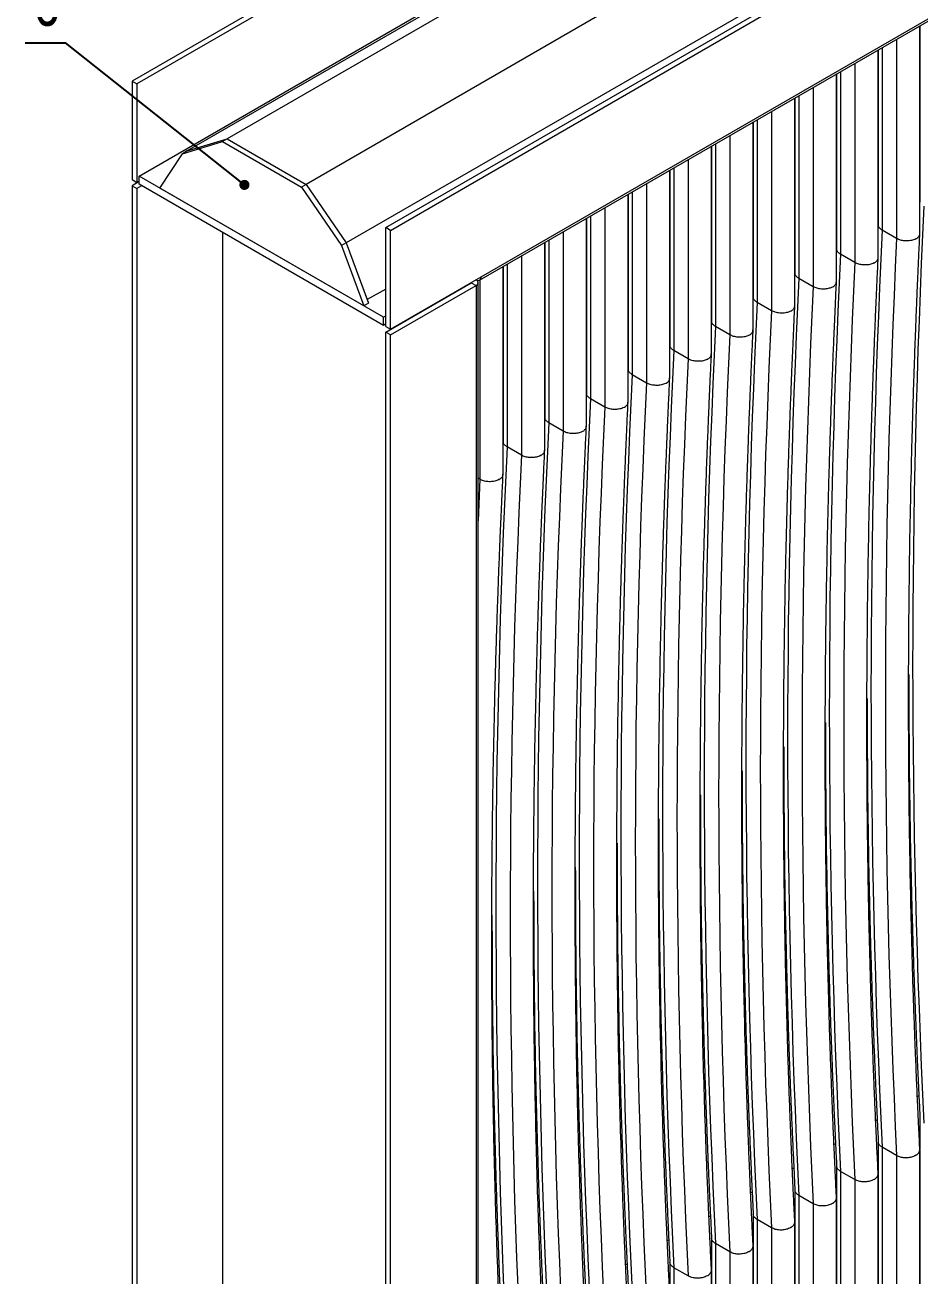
# Model space of a CAD drawing. Header units: millimetres. Extents: x 1601 to 1945, y 1403 to 1645.
# Drawn here: x 1804.7 to 1848.9, y 1533.2 to 1595.1 of the extents above; entities that cross this region are included whole.
import ezdxf

# ---------------------------------------------------------------- set-up
doc = ezdxf.new("R2010")
doc.units = ezdxf.units.MM
doc.styles.add('SLDTEXTSTYLE0', font='TXT', dxfattribs={"width": 0.75})
doc.styles.get("Standard").update_dxf_attribs({"font": 'arial.ttf'})
doc.dimstyles.new('SLDDIMSTYLE1', dxfattribs={"dimtxt": 0.18, "dimasz": 0.5, "dimexe": 0, "dimexo": 0.0625, "dimgap": 0, "dimtad": 0, "dimtih": 1, "dimtoh": 1, "dimdec": 0, "dimrnd": 1e-09, "dimzin": 0, "dimdsep": 46, "dimtxsty": 'Standard', "dimblk1": 'DOT', "dimblk2": 'DOT', "dimsah": 1, "dimcen": 0.09, "dimadec": 0, "dimazin": 0, "dimtfac": 0.5, "dimtdec": 0, "dimtofl": 0, "dimtmove": 0, "dimatfit": 3, "dimldrblk": 'DOT', "dimfxl": 1, "dimfrac": 2, "dimtolj": 1, "dimtzin": 0, "dimarcsym": 0})

# ---------------------------------------------------------------- blocks, each defined once
blk = doc.blocks.new('_DOT')
at = {"color": 0, "linetype": 'ByBlock', "lineweight": -2}
blk.add_line((-0.5, 0), (-1, 0), dxfattribs=at)
at = {"color": 0, "linetype": 'ByBlock', "const_width": 0.5}
blk.add_lwpolyline([(-0.25, 0, 1), (0.25, 0, 1)], format="xyb", close=True, dxfattribs=at)

msp = doc.modelspace()

# ---------------------------------------------------------------- linework, layer by layer
at = {"lineweight": 20}
for p, q in [((1881.609, 1633.648), (1809.955, 1592.283)), ((1881.845, 1633.512), (1810.191, 1592.147)), ((1885.842, 1630.524), (1814.66, 1589.431)), ((1883.862, 1629.925), (1812.68, 1588.832)), ((1810.309, 1587.588), (1881.963, 1628.953)), ((1889.749, 1628.269), (1818.567, 1587.176)), ((1822.507, 1585.038), (1894.16, 1626.403)), ((1822.742, 1584.902), (1894.396, 1626.266)), ((1891.729, 1625.384), (1820.547, 1584.291)), ((1827.148, 1582.441), (1889.845, 1618.635)), ((1827.221, 1582.601), (1889.917, 1618.796)), ((1848.935, 1584.748), (1848.935, 1595.019)), ((1848.939, 1595.021), (1848.939, 1586.372)), ((1847.786, 1594.355), (1847.786, 1584.5)), ((1846.873, 1583.558), (1846.873, 1593.828)), ((1846.877, 1593.83), (1846.877, 1585.181)), ((1847.074, 1593.944), (1847.074, 1584.911)), ((1845.723, 1593.164), (1845.723, 1583.309)), ((1809.955, 1592.283), (1810.191, 1592.147)), ((1809.955, 1592.283), (1809.955, 1587.398)), ((1844.81, 1582.367), (1844.81, 1592.637)), ((1844.814, 1592.64), (1844.814, 1583.991)), ((1845.011, 1592.753), (1845.011, 1583.72)), ((1810.191, 1592.147), (1810.191, 1587.262)), ((1843.661, 1591.974), (1843.661, 1582.119)), ((1842.748, 1581.177), (1842.748, 1591.447)), ((1842.752, 1591.449), (1842.752, 1582.8)), ((1842.949, 1591.563), (1842.949, 1582.53)), ((1841.599, 1590.783), (1841.599, 1580.928)), ((1840.686, 1579.986), (1840.686, 1590.256)), ((1840.689, 1590.258), (1840.689, 1581.609)), ((1840.887, 1590.372), (1840.887, 1581.339)), ((1812.444, 1588.696), (1814.424, 1589.295)), ((1812.68, 1588.832), (1814.66, 1589.431)), ((1814.66, 1589.431), (1814.424, 1589.295)), ((1814.424, 1589.295), (1818.331, 1587.04)), ((1814.66, 1589.431), (1818.567, 1587.176)), ((1838.824, 1589.182), (1838.824, 1580.149)), ((1839.536, 1589.593), (1839.536, 1579.738)), ((1811.336, 1586.995), (1812.444, 1588.696)), ((1812.68, 1588.832), (1812.444, 1588.696)), ((1838.623, 1578.795), (1838.623, 1589.066)), ((1838.627, 1589.068), (1838.627, 1580.419)), ((1836.762, 1587.991), (1836.762, 1578.958)), ((1837.474, 1588.402), (1837.474, 1578.547)), ((1810.191, 1587.262), (1809.955, 1587.398)), ((1810.309, 1587.316), (1809.955, 1587.112)), ((1810.309, 1587.33), (1810.191, 1587.262)), ((1822.389, 1580.615), (1810.309, 1587.588)), ((1810.309, 1587.18), (1810.309, 1587.588)), ((1836.561, 1577.605), (1836.561, 1587.875)), ((1836.565, 1587.877), (1836.565, 1579.228)), ((1809.955, 1587.112), (1810.191, 1586.976)), ((1809.955, 1587.112), (1809.955, 1514.712)), ((1810.427, 1587.112), (1810.191, 1586.976)), ((1810.191, 1586.976), (1810.191, 1514.576)), ((1822.389, 1580.207), (1810.309, 1587.18)), ((1821.419, 1581.175), (1811.336, 1586.995)), ((1818.567, 1587.176), (1818.331, 1587.04)), ((1818.331, 1587.04), (1820.311, 1584.155)), ((1818.567, 1587.176), (1820.547, 1584.291)), ((1834.498, 1576.414), (1834.498, 1586.684)), ((1834.502, 1586.687), (1834.502, 1578.038)), ((1834.7, 1586.801), (1834.7, 1577.767)), ((1835.411, 1587.211), (1835.411, 1577.356)), ((1848.939, 1586.38), (1848.935, 1586.293)), ((1832.436, 1575.224), (1832.436, 1585.494)), ((1832.44, 1585.496), (1832.44, 1576.847)), ((1832.637, 1585.61), (1832.637, 1576.577)), ((1833.349, 1586.021), (1833.349, 1576.166)), ((1822.742, 1584.902), (1822.507, 1585.038)), ((1822.507, 1580.152), (1822.507, 1585.038)), ((1822.742, 1580.016), (1822.742, 1584.902)), ((1831.287, 1584.83), (1831.287, 1574.975)), ((1846.877, 1585.19), (1846.873, 1585.102)), ((1847.786, 1584.5), (1847.074, 1584.911)), ((1814.422, 1584.806), (1814.422, 1517.018)), ((1814.446, 1517.018), (1814.446, 1584.792)), ((1820.547, 1584.291), (1820.311, 1584.155)), ((1820.547, 1584.291), (1821.655, 1581.311)), ((1820.547, 1584.291), (1821.593, 1581.477)), ((1830.374, 1574.033), (1830.374, 1584.303)), ((1830.377, 1584.305), (1830.377, 1575.656)), ((1830.575, 1584.419), (1830.575, 1575.386)), ((1820.311, 1584.155), (1821.419, 1581.175)), ((1829.224, 1583.64), (1829.224, 1573.785)), ((1844.814, 1583.999), (1844.81, 1583.912)), ((1845.723, 1583.309), (1845.011, 1583.72)), ((1828.311, 1572.842), (1828.311, 1583.113)), ((1828.315, 1583.115), (1828.315, 1574.466)), ((1828.512, 1583.229), (1828.512, 1574.196)), ((1822.742, 1580.016), (1827.221, 1582.601)), ((1826.737, 1582.322), (1826.973, 1582.459)), ((1826.973, 1582.459), (1826.973, 1582.459)), ((1826.973, 1582.459), (1826.973, 1582.459)), ((1827.162, 1582.449), (1827.162, 1572.594)), ((1842.752, 1582.808), (1842.748, 1582.721)), ((1843.661, 1582.119), (1842.949, 1582.53)), ((1822.507, 1582.004), (1821.593, 1581.477)), ((1822.507, 1579.866), (1826.737, 1582.309)), ((1822.742, 1579.73), (1826.973, 1582.173)), ((1826.737, 1582.323), (1826.737, 1582.322)), ((1826.737, 1582.322), (1826.737, 1582.309)), ((1826.737, 1582.309), (1826.973, 1582.173)), ((1826.973, 1582.173), (1826.973, 1509.773)), ((1827.076, 1509.916), (1827.076, 1582.316)), ((1821.655, 1581.311), (1821.419, 1581.175)), ((1840.69, 1581.618), (1840.686, 1581.531)), ((1841.599, 1580.928), (1840.887, 1581.339)), ((1822.507, 1580.683), (1822.389, 1580.615)), ((1822.389, 1580.207), (1822.389, 1580.615)), ((1822.507, 1580.275), (1822.389, 1580.207)), ((1822.507, 1580.152), (1822.742, 1580.016)), ((1838.627, 1580.427), (1838.623, 1580.34)), ((1839.536, 1579.738), (1838.824, 1580.149)), ((1822.742, 1579.73), (1822.507, 1579.866)), ((1822.507, 1507.466), (1822.507, 1579.866)), ((1822.742, 1507.33), (1822.742, 1579.73)), ((1836.565, 1579.237), (1836.561, 1579.149)), ((1837.474, 1578.547), (1836.762, 1578.958)), ((1834.502, 1578.046), (1834.498, 1577.959)), ((1835.411, 1577.356), (1834.7, 1577.767)), ((1832.44, 1576.855), (1832.436, 1576.768)), ((1833.349, 1576.166), (1832.637, 1576.577)), ((1830.378, 1575.665), (1830.374, 1575.578)), ((1831.287, 1574.975), (1830.575, 1575.386)), ((1828.315, 1574.474), (1828.311, 1574.387)), ((1829.224, 1573.785), (1828.512, 1574.196)), ((1827.162, 1572.594), (1827.076, 1572.644)), ((1827.162, 1572.594), (1827.076, 1570.547)), ((1848.939, 1541.033), (1848.939, 1539.482)), ((1846.877, 1539.843), (1846.877, 1538.291)), ((1847.786, 1539.152), (1847.074, 1539.563)), ((1847.074, 1539.563), (1847.074, 1525.493)), ((1847.786, 1539.152), (1847.786, 1525.082)), ((1848.935, 1525.357), (1848.935, 1539.454)), ((1848.939, 1539.46), (1848.939, 1526.915)), ((1844.814, 1538.652), (1844.814, 1537.101)), ((1845.723, 1537.962), (1845.011, 1538.373)), ((1845.011, 1538.373), (1845.011, 1524.302)), ((1845.723, 1537.962), (1845.723, 1523.891)), ((1846.873, 1524.166), (1846.873, 1538.263)), ((1846.877, 1538.269), (1846.877, 1525.724)), ((1842.752, 1537.462), (1842.752, 1535.91)), ((1843.661, 1536.771), (1842.949, 1537.182)), ((1842.949, 1537.182), (1842.949, 1523.112)), ((1843.661, 1536.771), (1843.661, 1522.701)), ((1844.81, 1522.975), (1844.81, 1537.072)), ((1844.814, 1537.079), (1844.814, 1524.534)), ((1840.689, 1536.271), (1840.689, 1534.719)), ((1841.599, 1535.58), (1840.887, 1535.991)), ((1840.887, 1535.991), (1840.887, 1521.921)), ((1841.599, 1535.58), (1841.599, 1521.51)), ((1842.748, 1521.785), (1842.748, 1535.882)), ((1842.752, 1535.888), (1842.752, 1523.343)), ((1838.627, 1535.08), (1838.627, 1533.529)), ((1839.536, 1534.39), (1838.824, 1534.801)), ((1838.824, 1534.801), (1838.824, 1520.73)), ((1839.536, 1534.39), (1839.536, 1520.319)), ((1840.686, 1520.594), (1840.686, 1534.691)), ((1840.689, 1534.697), (1840.689, 1522.153)), ((1836.565, 1533.89), (1836.565, 1519.771)), ((1837.474, 1533.199), (1836.762, 1533.61)), ((1836.762, 1533.61), (1836.762, 1519.54)), ((1838.623, 1519.404), (1838.623, 1533.501)), ((1838.627, 1533.507), (1838.627, 1520.962))]:
    msp.add_line(p, q, dxfattribs=at)
msp.add_line((1804.658, 1594.171), (1806.667, 1594.171))
for centre, radius, start, end in [((2309.59, 1563.428), 461.012, 177.18089, 182.81911), ((2307.528, 1562.237), 461.012, 177.18089, 182.81911), ((2308.24, 1561.826), 461.012, 177.18089, 182.81911), ((2305.465, 1561.046), 461.012, 177.18089, 182.81911), ((2306.177, 1560.636), 461.012, 177.18089, 182.81911), ((1827.07, 1582.577), 0.153, 230.79754, 9.21321), ((1826.919, 1582.316), 0.153, 290.78377, 69.21623), ((2303.403, 1559.856), 461.012, 177.18089, 182.81911), ((1826.735, 1582.316), 0.00727, 290.76199, 69.23801), ((2304.115, 1559.445), 461.012, 177.18089, 182.81911), ((2301.341, 1558.665), 461.012, 177.18089, 182.81911), ((2302.053, 1558.254), 461.012, 177.18089, 182.81911), ((2299.278, 1557.475), 461.012, 177.18089, 182.81911), ((2299.99, 1557.064), 461.012, 177.18089, 182.81911), ((2297.215, 1556.284), 461.011, 177.18089, 182.81911), ((2297.927, 1555.873), 461.011, 177.18089, 182.81911), ((2295.153, 1555.094), 461.011, 177.18089, 182.81911), ((2295.865, 1554.683), 461.011, 177.18089, 182.81911), ((2293.091, 1553.903), 461.011, 177.18089, 182.81911), ((2293.802, 1553.492), 461.011, 177.18089, 182.81911), ((2291.027, 1552.712), 461.01, 177.18088, 182.81912), ((2291.739, 1552.301), 461.01, 177.18088, 182.81912), ((2288.966, 1551.522), 461.011, 177.18089, 182.81911), ((2289.678, 1551.111), 461.011, 177.18089, 182.81911)]:
    msp.add_arc(centre, radius, start, end, dxfattribs=at)
for points, knots in [([(1847.074, 1584.911), (1847.027, 1584.945), (1846.932, 1585.012), (1846.873, 1585.114), (1846.883, 1585.172), (1846.886, 1585.189)], [0, 0, 0, 0, 0.417884, 0.83576, 1, 1, 1, 1]), ([(1848.738, 1584.484), (1848.736, 1584.484), (1848.701, 1584.465), (1848.602, 1584.422), (1848.416, 1584.382), (1848.187, 1584.378), (1847.962, 1584.416), (1847.844, 1584.472), (1847.786, 1584.5)], [0, 0, 0, 0, 0.005968, 0.141452, 0.356227, 0.570844, 0.78542, 1, 1, 1, 1]), ([(1848.935, 1539.454), (1848.921, 1539.734), (1848.894, 1540.272), (1848.857, 1541.049), (1848.824, 1541.763), (1848.795, 1542.413), (1848.77, 1542.997), (1848.749, 1543.516), (1848.73, 1543.969), (1848.714, 1544.373), (1848.687, 1545.071), (1848.649, 1546.098), (1848.563, 1548.658), (1848.469, 1552.263), (1848.396, 1556.919), (1848.368, 1561.831), (1848.397, 1567.188), (1848.474, 1571.487), (1848.544, 1574.287), (1848.58, 1575.551), (1848.617, 1576.766), (1848.646, 1577.667), (1848.668, 1578.291), (1848.682, 1578.689), (1848.698, 1579.148), (1848.718, 1579.669), (1848.74, 1580.251), (1848.767, 1580.94), (1848.8, 1581.743), (1848.84, 1582.669), (1848.885, 1583.682), (1848.918, 1584.387), (1848.936, 1584.754)], [0, 0, 0, 0, 0.019089, 0.036725, 0.052912, 0.067651, 0.080942, 0.092587, 0.102836, 0.111693, 0.119971, 0.150126, 0.181161, 0.292809, 0.392496, 0.492182, 0.619056, 0.745931, 0.773844, 0.801727, 0.828311, 0.852927, 0.860232, 0.868831, 0.878757, 0.890012, 0.902595, 0.916506, 0.934607, 0.954555, 0.976351, 1, 1, 1, 1]), ([(1848.738, 1584.484), (1848.739, 1584.485), (1848.748, 1584.49), (1848.808, 1584.525), (1848.874, 1584.584), (1848.928, 1584.67), (1848.927, 1584.72), (1848.927, 1584.749)], [0, 0, 0, 0, 0.01192, 0.07086, 0.499777, 0.711929, 1, 1, 1, 1]), ([(1845.011, 1583.72), (1844.964, 1583.754), (1844.869, 1583.822), (1844.81, 1583.923), (1844.821, 1583.982), (1844.824, 1583.998)], [0, 0, 0, 0, 0.417883, 0.83576, 1, 1, 1, 1]), ([(1846.676, 1583.294), (1846.674, 1583.293), (1846.639, 1583.274), (1846.54, 1583.232), (1846.353, 1583.191), (1846.124, 1583.188), (1845.9, 1583.225), (1845.782, 1583.281), (1845.723, 1583.309)], [0, 0, 0, 0, 0.005967, 0.141451, 0.356227, 0.570844, 0.78542, 1, 1, 1, 1]), ([(1846.873, 1538.264), (1846.859, 1538.544), (1846.832, 1539.082), (1846.795, 1539.859), (1846.762, 1540.572), (1846.733, 1541.223), (1846.708, 1541.807), (1846.686, 1542.325), (1846.668, 1542.779), (1846.652, 1543.183), (1846.625, 1543.881), (1846.587, 1544.908), (1846.501, 1547.467), (1846.406, 1551.072), (1846.333, 1555.728), (1846.305, 1560.641), (1846.335, 1565.998), (1846.411, 1570.296), (1846.482, 1573.096), (1846.517, 1574.36), (1846.554, 1575.576), (1846.584, 1576.476), (1846.605, 1577.1), (1846.619, 1577.498), (1846.636, 1577.957), (1846.655, 1578.478), (1846.678, 1579.061), (1846.705, 1579.75), (1846.738, 1580.553), (1846.777, 1581.479), (1846.823, 1582.491), (1846.856, 1583.196), (1846.873, 1583.563)], [0, 0, 0, 0, 0.019089, 0.036725, 0.052912, 0.067651, 0.080942, 0.092587, 0.102836, 0.111693, 0.119971, 0.150126, 0.181161, 0.292809, 0.392496, 0.492182, 0.619056, 0.745931, 0.773844, 0.801727, 0.828311, 0.852927, 0.860232, 0.868831, 0.878757, 0.890012, 0.902595, 0.916506, 0.934607, 0.954555, 0.976351, 1, 1, 1, 1]), ([(1846.676, 1583.294), (1846.677, 1583.295), (1846.686, 1583.299), (1846.746, 1583.334), (1846.811, 1583.393), (1846.865, 1583.48), (1846.865, 1583.529), (1846.864, 1583.558)], [0, 0, 0, 0, 0.011922, 0.07086, 0.499779, 0.71193, 1, 1, 1, 1]), ([(1842.949, 1582.53), (1842.902, 1582.563), (1842.807, 1582.631), (1842.748, 1582.733), (1842.758, 1582.791), (1842.761, 1582.808)], [0, 0, 0, 0, 0.417884, 0.83576, 1, 1, 1, 1]), ([(1844.811, 1537.073), (1844.797, 1537.353), (1844.77, 1537.891), (1844.732, 1538.668), (1844.7, 1539.382), (1844.671, 1540.032), (1844.646, 1540.616), (1844.624, 1541.135), (1844.605, 1541.588), (1844.589, 1541.992), (1844.562, 1542.69), (1844.525, 1543.717), (1844.439, 1546.276), (1844.344, 1549.882), (1844.271, 1554.538), (1844.243, 1559.45), (1844.272, 1564.807), (1844.349, 1569.106), (1844.419, 1571.905), (1844.455, 1573.17), (1844.492, 1574.385), (1844.522, 1575.286), (1844.543, 1575.91), (1844.557, 1576.308), (1844.574, 1576.767), (1844.593, 1577.288), (1844.615, 1577.87), (1844.642, 1578.559), (1844.675, 1579.362), (1844.715, 1580.288), (1844.76, 1581.301), (1844.793, 1582.006), (1844.811, 1582.372)], [0, 0, 0, 0, 0.019089, 0.036725, 0.052912, 0.067651, 0.080942, 0.092587, 0.102836, 0.111693, 0.119971, 0.150126, 0.181161, 0.292809, 0.392496, 0.492182, 0.619056, 0.745931, 0.773844, 0.801727, 0.828311, 0.852927, 0.860232, 0.868831, 0.878757, 0.890012, 0.902595, 0.916506, 0.934607, 0.954555, 0.976351, 1, 1, 1, 1]), ([(1844.613, 1582.103), (1844.615, 1582.104), (1844.623, 1582.109), (1844.683, 1582.144), (1844.749, 1582.203), (1844.803, 1582.289), (1844.802, 1582.339), (1844.802, 1582.367)], [0, 0, 0, 0, 0.011922, 0.070862, 0.499777, 0.711929, 1, 1, 1, 1]), ([(1844.613, 1582.103), (1844.612, 1582.102), (1844.576, 1582.083), (1844.478, 1582.041), (1844.291, 1582), (1844.062, 1581.997), (1843.837, 1582.035), (1843.72, 1582.091), (1843.661, 1582.119)], [0, 0, 0, 0, 0.005968, 0.141451, 0.356227, 0.570844, 0.78542, 1, 1, 1, 1]), ([(1840.887, 1581.339), (1840.839, 1581.373), (1840.745, 1581.44), (1840.686, 1581.542), (1840.696, 1581.601), (1840.699, 1581.617)], [0, 0, 0, 0, 0.417884, 0.83576, 1, 1, 1, 1]), ([(1842.748, 1535.883), (1842.734, 1536.162), (1842.707, 1536.701), (1842.67, 1537.477), (1842.637, 1538.191), (1842.608, 1538.841), (1842.583, 1539.426), (1842.561, 1539.944), (1842.543, 1540.397), (1842.527, 1540.801), (1842.5, 1541.5), (1842.462, 1542.526), (1842.376, 1545.086), (1842.281, 1548.691), (1842.209, 1553.347), (1842.181, 1558.26), (1842.21, 1563.616), (1842.286, 1567.915), (1842.357, 1570.715), (1842.392, 1571.979), (1842.429, 1573.195), (1842.459, 1574.095), (1842.481, 1574.719), (1842.495, 1575.117), (1842.511, 1575.576), (1842.531, 1576.097), (1842.553, 1576.68), (1842.58, 1577.368), (1842.613, 1578.172), (1842.653, 1579.097), (1842.698, 1580.11), (1842.731, 1580.815), (1842.748, 1581.182)], [0, 0, 0, 0, 0.019089, 0.036725, 0.052912, 0.067651, 0.080942, 0.092587, 0.102836, 0.111693, 0.119971, 0.150126, 0.181161, 0.292809, 0.392496, 0.492182, 0.619056, 0.745931, 0.773844, 0.801727, 0.828311, 0.852927, 0.860232, 0.868831, 0.878757, 0.890012, 0.902595, 0.916506, 0.934607, 0.954555, 0.976351, 1, 1, 1, 1]), ([(1842.551, 1580.913), (1842.552, 1580.913), (1842.561, 1580.918), (1842.621, 1580.953), (1842.687, 1581.012), (1842.741, 1581.098), (1842.74, 1581.148), (1842.74, 1581.177)], [0, 0, 0, 0, 0.011922, 0.070857, 0.499777, 0.711929, 1, 1, 1, 1]), ([(1842.551, 1580.913), (1842.549, 1580.912), (1842.514, 1580.893), (1842.415, 1580.851), (1842.228, 1580.81), (1841.999, 1580.807), (1841.775, 1580.844), (1841.657, 1580.9), (1841.599, 1580.928)], [0, 0, 0, 0, 0.005968, 0.141451, 0.356227, 0.570844, 0.78542, 1, 1, 1, 1]), ([(1838.824, 1580.149), (1838.777, 1580.182), (1838.682, 1580.25), (1838.623, 1580.352), (1838.633, 1580.41), (1838.636, 1580.427)], [0, 0, 0, 0, 0.417884, 0.83576, 1, 1, 1, 1]), ([(1840.686, 1534.692), (1840.672, 1534.972), (1840.645, 1535.51), (1840.608, 1536.287), (1840.575, 1537), (1840.546, 1537.651), (1840.521, 1538.235), (1840.499, 1538.753), (1840.481, 1539.207), (1840.465, 1539.611), (1840.438, 1540.309), (1840.4, 1541.336), (1840.314, 1543.895), (1840.219, 1547.5), (1840.146, 1552.156), (1840.118, 1557.069), (1840.147, 1562.426), (1840.224, 1566.725), (1840.295, 1569.524), (1840.33, 1570.788), (1840.367, 1572.004), (1840.397, 1572.904), (1840.418, 1573.528), (1840.432, 1573.927), (1840.449, 1574.386), (1840.468, 1574.906), (1840.49, 1575.489), (1840.518, 1576.178), (1840.551, 1576.981), (1840.59, 1577.907), (1840.635, 1578.92), (1840.669, 1579.624), (1840.686, 1579.991)], [0, 0, 0, 0, 0.019089, 0.036725, 0.052912, 0.067651, 0.080942, 0.092587, 0.102836, 0.111693, 0.119971, 0.150126, 0.181161, 0.292809, 0.392496, 0.492182, 0.619056, 0.745931, 0.773844, 0.801727, 0.828311, 0.852927, 0.860232, 0.868831, 0.878757, 0.890012, 0.902595, 0.916506, 0.934607, 0.954555, 0.976351, 1, 1, 1, 1]), ([(1840.488, 1579.722), (1840.49, 1579.723), (1840.499, 1579.728), (1840.559, 1579.763), (1840.624, 1579.821), (1840.678, 1579.908), (1840.678, 1579.958), (1840.677, 1579.986)], [0, 0, 0, 0, 0.011922, 0.070857, 0.499777, 0.711929, 1, 1, 1, 1]), ([(1840.488, 1579.722), (1840.487, 1579.721), (1840.452, 1579.702), (1840.353, 1579.66), (1840.166, 1579.619), (1839.937, 1579.616), (1839.712, 1579.654), (1839.595, 1579.71), (1839.536, 1579.738)], [0, 0, 0, 0, 0.005968, 0.141451, 0.356227, 0.570844, 0.78542, 1, 1, 1, 1]), ([(1836.762, 1578.958), (1836.715, 1578.992), (1836.62, 1579.059), (1836.561, 1579.161), (1836.571, 1579.22), (1836.574, 1579.236)], [0, 0, 0, 0, 0.417884, 0.83576, 1, 1, 1, 1]), ([(1838.623, 1533.501), (1838.609, 1533.781), (1838.582, 1534.319), (1838.545, 1535.096), (1838.512, 1535.81), (1838.483, 1536.46), (1838.458, 1537.044), (1838.437, 1537.563), (1838.418, 1538.016), (1838.402, 1538.42), (1838.375, 1539.118), (1838.337, 1540.145), (1838.251, 1542.705), (1838.157, 1546.31), (1838.084, 1550.966), (1838.056, 1555.878), (1838.085, 1561.235), (1838.162, 1565.534), (1838.232, 1568.334), (1838.268, 1569.598), (1838.305, 1570.813), (1838.334, 1571.714), (1838.356, 1572.338), (1838.37, 1572.736), (1838.386, 1573.195), (1838.406, 1573.716), (1838.428, 1574.298), (1838.455, 1574.987), (1838.488, 1575.79), (1838.528, 1576.716), (1838.573, 1577.729), (1838.606, 1578.434), (1838.624, 1578.801)], [0, 0, 0, 0, 0.019089, 0.036725, 0.052912, 0.067651, 0.080942, 0.092587, 0.102836, 0.111693, 0.119971, 0.150126, 0.181161, 0.292809, 0.392496, 0.492182, 0.619056, 0.745931, 0.773844, 0.801727, 0.828311, 0.852927, 0.860232, 0.868831, 0.878757, 0.890012, 0.902595, 0.916506, 0.934607, 0.954555, 0.976351, 1, 1, 1, 1]), ([(1838.426, 1578.531), (1838.427, 1578.532), (1838.436, 1578.537), (1838.496, 1578.572), (1838.562, 1578.631), (1838.616, 1578.717), (1838.615, 1578.767), (1838.615, 1578.796)], [0, 0, 0, 0, 0.011922, 0.070857, 0.499777, 0.711929, 1, 1, 1, 1]), ([(1834.7, 1577.767), (1834.652, 1577.801), (1834.557, 1577.869), (1834.498, 1577.97), (1834.509, 1578.029), (1834.512, 1578.045)], [0, 0, 0, 0, 0.417884, 0.83576, 1, 1, 1, 1]), ([(1838.426, 1578.531), (1838.424, 1578.531), (1838.389, 1578.512), (1838.29, 1578.469), (1838.104, 1578.429), (1837.875, 1578.425), (1837.65, 1578.463), (1837.533, 1578.519), (1837.474, 1578.547)], [0, 0, 0, 0, 0.005968, 0.141451, 0.356227, 0.570844, 0.78542, 1, 1, 1, 1]), ([(1836.561, 1532.311), (1836.547, 1532.591), (1836.52, 1533.129), (1836.483, 1533.906), (1836.45, 1534.619), (1836.421, 1535.27), (1836.396, 1535.854), (1836.374, 1536.372), (1836.356, 1536.826), (1836.34, 1537.23), (1836.313, 1537.928), (1836.275, 1538.955), (1836.189, 1541.514), (1836.094, 1545.119), (1836.021, 1549.775), (1835.993, 1554.688), (1836.023, 1560.045), (1836.099, 1564.343), (1836.17, 1567.143), (1836.205, 1568.407), (1836.242, 1569.623), (1836.272, 1570.523), (1836.293, 1571.147), (1836.307, 1571.545), (1836.324, 1572.004), (1836.343, 1572.525), (1836.366, 1573.108), (1836.393, 1573.797), (1836.426, 1574.6), (1836.465, 1575.526), (1836.511, 1576.538), (1836.544, 1577.243), (1836.561, 1577.61)], [0, 0, 0, 0, 0.019089, 0.036725, 0.052912, 0.067651, 0.080942, 0.092587, 0.102836, 0.111693, 0.119971, 0.150126, 0.181161, 0.292809, 0.392496, 0.492182, 0.619056, 0.745931, 0.773844, 0.801727, 0.828311, 0.852927, 0.860232, 0.868831, 0.878757, 0.890012, 0.902595, 0.916506, 0.934607, 0.954555, 0.976351, 1, 1, 1, 1]), ([(1836.364, 1577.341), (1836.365, 1577.342), (1836.374, 1577.346), (1836.434, 1577.381), (1836.5, 1577.44), (1836.553, 1577.527), (1836.553, 1577.576), (1836.552, 1577.605)], [0, 0, 0, 0, 0.0119176, 0.0708574, 0.4997774, 0.7119294, 1, 1, 1, 1]), ([(1832.637, 1576.577), (1832.59, 1576.611), (1832.495, 1576.678), (1832.436, 1576.78), (1832.446, 1576.838), (1832.449, 1576.855)], [0, 0, 0, 0, 0.417884, 0.83576, 1, 1, 1, 1]), ([(1836.364, 1577.341), (1836.362, 1577.34), (1836.327, 1577.321), (1836.228, 1577.279), (1836.041, 1577.238), (1835.812, 1577.235), (1835.588, 1577.272), (1835.47, 1577.328), (1835.411, 1577.356)], [0, 0, 0, 0, 0.005968, 0.141453, 0.356227, 0.570844, 0.78542, 1, 1, 1, 1]), ([(1834.301, 1576.15), (1834.3, 1576.149), (1834.264, 1576.13), (1834.166, 1576.088), (1833.979, 1576.047), (1833.75, 1576.044), (1833.525, 1576.082), (1833.408, 1576.138), (1833.349, 1576.166)], [0, 0, 0, 0, 0.0059654, 0.141451, 0.3562272, 0.5708436, 0.7854196, 1, 1, 1, 1]), ([(1834.499, 1531.12), (1834.485, 1531.4), (1834.458, 1531.938), (1834.421, 1532.715), (1834.388, 1533.429), (1834.359, 1534.079), (1834.334, 1534.663), (1834.312, 1535.182), (1834.293, 1535.635), (1834.277, 1536.039), (1834.25, 1536.737), (1834.213, 1537.764), (1834.127, 1540.323), (1834.032, 1543.929), (1833.959, 1548.585), (1833.931, 1553.497), (1833.96, 1558.854), (1834.037, 1563.153), (1834.107, 1565.952), (1834.143, 1567.217), (1834.18, 1568.432), (1834.21, 1569.333), (1834.231, 1569.957), (1834.245, 1570.355), (1834.262, 1570.814), (1834.281, 1571.335), (1834.303, 1571.917), (1834.33, 1572.606), (1834.363, 1573.409), (1834.403, 1574.335), (1834.448, 1575.348), (1834.482, 1576.053), (1834.499, 1576.419)], [0, 0, 0, 0, 0.019089, 0.036725, 0.052912, 0.067651, 0.080942, 0.092587, 0.102836, 0.111693, 0.119971, 0.150126, 0.181161, 0.292809, 0.392496, 0.492182, 0.619056, 0.745931, 0.773844, 0.801727, 0.828311, 0.852927, 0.860232, 0.868831, 0.878757, 0.890012, 0.902595, 0.916506, 0.934607, 0.954555, 0.976351, 1, 1, 1, 1]), ([(1834.301, 1576.15), (1834.303, 1576.151), (1834.311, 1576.156), (1834.371, 1576.191), (1834.437, 1576.25), (1834.491, 1576.336), (1834.49, 1576.386), (1834.49, 1576.414)], [0, 0, 0, 0, 0.011922, 0.070862, 0.49978, 0.711931, 1, 1, 1, 1]), ([(1830.575, 1575.386), (1830.527, 1575.42), (1830.433, 1575.487), (1830.374, 1575.589), (1830.384, 1575.648), (1830.387, 1575.664)], [0, 0, 0, 0, 0.417883, 0.83576, 1, 1, 1, 1]), ([(1832.239, 1574.96), (1832.237, 1574.959), (1832.202, 1574.94), (1832.103, 1574.898), (1831.917, 1574.857), (1831.687, 1574.854), (1831.463, 1574.891), (1831.345, 1574.947), (1831.287, 1574.975)], [0, 0, 0, 0, 0.005965, 0.141451, 0.356227, 0.570843, 0.78542, 1, 1, 1, 1]), ([(1832.436, 1529.93), (1832.422, 1530.209), (1832.395, 1530.748), (1832.358, 1531.524), (1832.325, 1532.238), (1832.296, 1532.888), (1832.271, 1533.473), (1832.249, 1533.991), (1832.231, 1534.444), (1832.215, 1534.849), (1832.188, 1535.547), (1832.15, 1536.573), (1832.064, 1539.133), (1831.969, 1542.738), (1831.897, 1547.394), (1831.869, 1552.307), (1831.898, 1557.663), (1831.974, 1561.962), (1832.045, 1564.762), (1832.08, 1566.026), (1832.117, 1567.242), (1832.147, 1568.142), (1832.169, 1568.766), (1832.183, 1569.164), (1832.199, 1569.623), (1832.219, 1570.144), (1832.241, 1570.727), (1832.268, 1571.415), (1832.301, 1572.219), (1832.341, 1573.144), (1832.386, 1574.157), (1832.419, 1574.862), (1832.436, 1575.229)], [0, 0, 0, 0, 0.019089, 0.036725, 0.052912, 0.067651, 0.080942, 0.092587, 0.102836, 0.111693, 0.119971, 0.150126, 0.181161, 0.292809, 0.392496, 0.492182, 0.619056, 0.745931, 0.773844, 0.801727, 0.828311, 0.852927, 0.860232, 0.868831, 0.878757, 0.890012, 0.902595, 0.916506, 0.934607, 0.954555, 0.976351, 1, 1, 1, 1]), ([(1832.239, 1574.96), (1832.24, 1574.96), (1832.249, 1574.965), (1832.309, 1575), (1832.375, 1575.059), (1832.429, 1575.145), (1832.428, 1575.195), (1832.428, 1575.224)], [0, 0, 0, 0, 0.011922, 0.070862, 0.49978, 0.711927, 1, 1, 1, 1]), ([(1828.512, 1574.196), (1828.465, 1574.229), (1828.37, 1574.297), (1828.311, 1574.399), (1828.321, 1574.457), (1828.324, 1574.474)], [0, 0, 0, 0, 0.417885, 0.835763, 1, 1, 1, 1]), ([(1830.176, 1573.769), (1830.175, 1573.768), (1830.14, 1573.749), (1830.041, 1573.707), (1829.854, 1573.666), (1829.625, 1573.663), (1829.4, 1573.701), (1829.283, 1573.757), (1829.224, 1573.785)], [0, 0, 0, 0, 0.005968, 0.141451, 0.356225, 0.570843, 0.78542, 1, 1, 1, 1]), ([(1830.374, 1528.739), (1830.36, 1529.019), (1830.333, 1529.557), (1830.296, 1530.334), (1830.263, 1531.047), (1830.234, 1531.698), (1830.209, 1532.282), (1830.187, 1532.8), (1830.169, 1533.254), (1830.153, 1533.658), (1830.126, 1534.356), (1830.088, 1535.383), (1830.002, 1537.942), (1829.907, 1541.547), (1829.834, 1546.203), (1829.806, 1551.116), (1829.835, 1556.473), (1829.912, 1560.772), (1829.983, 1563.571), (1830.018, 1564.836), (1830.055, 1566.051), (1830.085, 1566.951), (1830.106, 1567.576), (1830.12, 1567.974), (1830.137, 1568.433), (1830.156, 1568.953), (1830.178, 1569.536), (1830.206, 1570.225), (1830.239, 1571.028), (1830.278, 1571.954), (1830.323, 1572.967), (1830.357, 1573.671), (1830.374, 1574.038)], [0, 0, 0, 0, 0.0190887, 0.0367255, 0.0529123, 0.0676507, 0.0809416, 0.0925866, 0.1028362, 0.1116929, 0.119971, 0.1501265, 0.1811614, 0.2928095, 0.3924956, 0.4921822, 0.6190563, 0.7459313, 0.7738443, 0.8017271, 0.8283114, 0.8529273, 0.8602324, 0.8688306, 0.8787574, 0.8900124, 0.9025953, 0.9165064, 0.9346073, 0.954555, 0.9763515, 1, 1, 1, 1]), ([(1830.176, 1573.769), (1830.178, 1573.77), (1830.187, 1573.775), (1830.247, 1573.81), (1830.312, 1573.868), (1830.366, 1573.955), (1830.366, 1574.005), (1830.365, 1574.033)], [0, 0, 0, 0, 0.011922, 0.070857, 0.49978, 0.711927, 1, 1, 1, 1]), ([(1828.114, 1572.578), (1828.112, 1572.578), (1828.077, 1572.559), (1827.979, 1572.516), (1827.792, 1572.476), (1827.563, 1572.472), (1827.338, 1572.51), (1827.221, 1572.566), (1827.162, 1572.594)], [0, 0, 0, 0, 0.005968, 0.141455, 0.356229, 0.570846, 0.78542, 1, 1, 1, 1]), ([(1828.311, 1527.548), (1828.297, 1527.828), (1828.27, 1528.367), (1828.233, 1529.143), (1828.2, 1529.857), (1828.171, 1530.507), (1828.146, 1531.091), (1828.125, 1531.61), (1828.106, 1532.063), (1828.09, 1532.467), (1828.063, 1533.165), (1828.026, 1534.192), (1827.94, 1536.752), (1827.845, 1540.357), (1827.772, 1545.013), (1827.744, 1549.925), (1827.773, 1555.282), (1827.85, 1559.581), (1827.92, 1562.381), (1827.956, 1563.645), (1827.993, 1564.86), (1828.022, 1565.761), (1828.044, 1566.385), (1828.058, 1566.783), (1828.074, 1567.242), (1828.094, 1567.763), (1828.116, 1568.345), (1828.143, 1569.034), (1828.176, 1569.837), (1828.216, 1570.763), (1828.261, 1571.776), (1828.294, 1572.481), (1828.312, 1572.848)], [0, 0, 0, 0, 0.019089, 0.036725, 0.052912, 0.067651, 0.080942, 0.092587, 0.102836, 0.111693, 0.119971, 0.150126, 0.181161, 0.292809, 0.392496, 0.492182, 0.619056, 0.745931, 0.773844, 0.801727, 0.828311, 0.852927, 0.860232, 0.868831, 0.878757, 0.890012, 0.902595, 0.916506, 0.934607, 0.954555, 0.976351, 1, 1, 1, 1]), ([(1828.114, 1572.578), (1828.115, 1572.579), (1828.124, 1572.584), (1828.184, 1572.619), (1828.25, 1572.678), (1828.304, 1572.764), (1828.303, 1572.814), (1828.303, 1572.843)], [0, 0, 0, 0, 0.011913, 0.070858, 0.49978, 0.711928, 1, 1, 1, 1]), ([(1848.386, 1562.941), (1848.391, 1561.287), (1848.401, 1557.714), (1848.478, 1553.756), (1848.549, 1551.03), (1848.584, 1549.803), (1848.621, 1548.627), (1848.651, 1547.758), (1848.673, 1547.157), (1848.687, 1546.774), (1848.703, 1546.333), (1848.723, 1545.833), (1848.745, 1545.274), (1848.772, 1544.615), (1848.805, 1543.847), (1848.845, 1542.965), (1848.89, 1542.013), (1848.923, 1541.356), (1848.939, 1541.02)], [0, 0, 0, 0, 0.223404, 0.482582, 0.539602, 0.596561, 0.650866, 0.701151, 0.716073, 0.733637, 0.753916, 0.77691, 0.802621, 0.831047, 0.868035, 0.908791, 0.95331, 1, 1, 1, 1]), ([(1846.323, 1561.75), (1846.328, 1560.096), (1846.339, 1556.523), (1846.416, 1552.565), (1846.486, 1549.84), (1846.522, 1548.612), (1846.559, 1547.436), (1846.589, 1546.568), (1846.61, 1545.967), (1846.624, 1545.584), (1846.641, 1545.143), (1846.66, 1544.643), (1846.683, 1544.084), (1846.71, 1543.424), (1846.743, 1542.657), (1846.783, 1541.774), (1846.827, 1540.822), (1846.86, 1540.166), (1846.877, 1539.83)], [0, 0, 0, 0, 0.223404, 0.482582, 0.539602, 0.596561, 0.650866, 0.701151, 0.716073, 0.733637, 0.753916, 0.77691, 0.802621, 0.831047, 0.868035, 0.908791, 0.95331, 1, 1, 1, 1]), ([(1844.261, 1560.56), (1844.266, 1558.906), (1844.277, 1555.332), (1844.353, 1551.375), (1844.424, 1548.649), (1844.459, 1547.422), (1844.496, 1546.246), (1844.526, 1545.377), (1844.548, 1544.776), (1844.562, 1544.393), (1844.578, 1543.952), (1844.598, 1543.452), (1844.62, 1542.893), (1844.647, 1542.234), (1844.68, 1541.466), (1844.72, 1540.583), (1844.765, 1539.632), (1844.798, 1538.975), (1844.815, 1538.639)], [0, 0, 0, 0, 0.223404, 0.482582, 0.539602, 0.596561, 0.650866, 0.701151, 0.716073, 0.733637, 0.753916, 0.77691, 0.802621, 0.831047, 0.868035, 0.908791, 0.95331, 1, 1, 1, 1]), ([(1842.199, 1559.369), (1842.204, 1557.715), (1842.214, 1554.142), (1842.291, 1550.184), (1842.361, 1547.458), (1842.397, 1546.231), (1842.434, 1545.055), (1842.464, 1544.187), (1842.485, 1543.586), (1842.499, 1543.203), (1842.516, 1542.761), (1842.535, 1542.261), (1842.558, 1541.703), (1842.585, 1541.043), (1842.618, 1540.276), (1842.658, 1539.393), (1842.703, 1538.441), (1842.735, 1537.785), (1842.752, 1537.449)], [0, 0, 0, 0, 0.2234035, 0.4825825, 0.5396024, 0.5965607, 0.6508662, 0.7011511, 0.7160734, 0.7336373, 0.7539159, 0.7769102, 0.8026207, 0.831047, 0.8680346, 0.9087906, 0.9533104, 1, 1, 1, 1]), ([(1840.136, 1558.179), (1840.141, 1556.524), (1840.152, 1552.951), (1840.228, 1548.994), (1840.299, 1546.268), (1840.334, 1545.041), (1840.372, 1543.865), (1840.401, 1542.996), (1840.423, 1542.395), (1840.437, 1542.012), (1840.454, 1541.571), (1840.473, 1541.071), (1840.495, 1540.512), (1840.523, 1539.853), (1840.556, 1539.085), (1840.595, 1538.202), (1840.64, 1537.251), (1840.673, 1536.594), (1840.69, 1536.258)], [0, 0, 0, 0, 0.223404, 0.482582, 0.539602, 0.596561, 0.650866, 0.701151, 0.716073, 0.733637, 0.753916, 0.77691, 0.802621, 0.831047, 0.868035, 0.908791, 0.95331, 1, 1, 1, 1]), ([(1838.074, 1556.988), (1838.079, 1555.334), (1838.089, 1551.761), (1838.166, 1547.803), (1838.237, 1545.077), (1838.272, 1543.85), (1838.309, 1542.674), (1838.339, 1541.805), (1838.361, 1541.204), (1838.375, 1540.821), (1838.391, 1540.38), (1838.411, 1539.88), (1838.433, 1539.322), (1838.46, 1538.662), (1838.493, 1537.895), (1838.533, 1537.012), (1838.578, 1536.06), (1838.611, 1535.403), (1838.627, 1535.067)], [0, 0, 0, 0, 0.2234035, 0.4825825, 0.5396024, 0.5965607, 0.6508662, 0.7011511, 0.7160734, 0.7336373, 0.7539158, 0.7769102, 0.8026207, 0.831047, 0.8680346, 0.9087906, 0.9533104, 1, 1, 1, 1]), ([(1836.011, 1555.797), (1836.016, 1554.143), (1836.027, 1550.57), (1836.104, 1546.613), (1836.174, 1543.887), (1836.21, 1542.66), (1836.247, 1541.483), (1836.277, 1540.615), (1836.298, 1540.014), (1836.312, 1539.631), (1836.329, 1539.19), (1836.348, 1538.69), (1836.371, 1538.131), (1836.398, 1537.471), (1836.431, 1536.704), (1836.471, 1535.821), (1836.515, 1534.869), (1836.548, 1534.213), (1836.565, 1533.877)], [0, 0, 0, 0, 0.223404, 0.482582, 0.539602, 0.596561, 0.650866, 0.701151, 0.716073, 0.733637, 0.753916, 0.77691, 0.802621, 0.831047, 0.868035, 0.908791, 0.95331, 1, 1, 1, 1]), ([(1833.949, 1554.607), (1833.954, 1552.953), (1833.965, 1549.379), (1834.041, 1545.422), (1834.112, 1542.696), (1834.147, 1541.469), (1834.184, 1540.293), (1834.214, 1539.424), (1834.236, 1538.823), (1834.25, 1538.44), (1834.266, 1537.999), (1834.286, 1537.499), (1834.308, 1536.94), (1834.335, 1536.281), (1834.368, 1535.513), (1834.408, 1534.631), (1834.453, 1533.679), (1834.486, 1533.022), (1834.503, 1532.686)], [0, 0, 0, 0, 0.223404, 0.482582, 0.539602, 0.596561, 0.650866, 0.701151, 0.716073, 0.733637, 0.753916, 0.77691, 0.802621, 0.831047, 0.868035, 0.908791, 0.95331, 1, 1, 1, 1]), ([(1831.887, 1553.416), (1831.892, 1551.762), (1831.902, 1548.189), (1831.979, 1544.231), (1832.049, 1541.505), (1832.085, 1540.278), (1832.122, 1539.102), (1832.152, 1538.234), (1832.173, 1537.633), (1832.187, 1537.25), (1832.204, 1536.808), (1832.223, 1536.308), (1832.246, 1535.75), (1832.273, 1535.09), (1832.306, 1534.323), (1832.346, 1533.44), (1832.391, 1532.488), (1832.423, 1531.832), (1832.44, 1531.496)], [0, 0, 0, 0, 0.223404, 0.482582, 0.539602, 0.596561, 0.650866, 0.701151, 0.716073, 0.733637, 0.753916, 0.77691, 0.802621, 0.831047, 0.868035, 0.908791, 0.95331, 1, 1, 1, 1]), ([(1829.824, 1552.226), (1829.829, 1550.571), (1829.84, 1546.998), (1829.916, 1543.041), (1829.987, 1540.315), (1830.023, 1539.088), (1830.06, 1537.912), (1830.089, 1537.043), (1830.111, 1536.442), (1830.125, 1536.059), (1830.142, 1535.618), (1830.161, 1535.118), (1830.183, 1534.559), (1830.211, 1533.9), (1830.244, 1533.132), (1830.283, 1532.249), (1830.328, 1531.298), (1830.361, 1530.641), (1830.378, 1530.305)], [0, 0, 0, 0, 0.223404, 0.482582, 0.539602, 0.596561, 0.650866, 0.701151, 0.716073, 0.733637, 0.753916, 0.77691, 0.802621, 0.831047, 0.868035, 0.908791, 0.95331, 1, 1, 1, 1]), ([(1827.762, 1551.035), (1827.767, 1549.381), (1827.777, 1545.808), (1827.854, 1541.85), (1827.925, 1539.124), (1827.96, 1537.897), (1827.997, 1536.721), (1828.027, 1535.852), (1828.049, 1535.251), (1828.063, 1534.868), (1828.079, 1534.427), (1828.099, 1533.927), (1828.121, 1533.369), (1828.148, 1532.709), (1828.181, 1531.942), (1828.221, 1531.059), (1828.266, 1530.107), (1828.299, 1529.451), (1828.315, 1529.114)], [0, 0, 0, 0, 0.2234035, 0.4825825, 0.5396024, 0.5965607, 0.6508662, 0.7011511, 0.7160734, 0.7336373, 0.7539158, 0.7769102, 0.8026207, 0.831047, 0.8680346, 0.9087906, 0.9533104, 1, 1, 1, 1]), ([(1848.881, 1542.113), (1848.879, 1542.112), (1848.858, 1542.099), (1848.833, 1542.088), (1848.81, 1542.078)], [0, 0, 0, 0, 0.069857, 1, 1, 1, 1]), ([(1846.818, 1540.922), (1846.817, 1540.921), (1846.795, 1540.909), (1846.771, 1540.898), (1846.748, 1540.888)], [0, 0, 0, 0, 0.069857, 1, 1, 1, 1]), ([(1844.756, 1539.732), (1844.754, 1539.731), (1844.733, 1539.718), (1844.709, 1539.707), (1844.686, 1539.697)], [0, 0, 0, 0, 0.069856, 1, 1, 1, 1]), ([(1847.074, 1539.563), (1847.027, 1539.597), (1846.933, 1539.665), (1846.874, 1539.764), (1846.882, 1539.819), (1846.884, 1539.83)], [0, 0, 0, 0, 0.44774, 0.895471, 1, 1, 1, 1]), ([(1848.738, 1539.168), (1848.736, 1539.167), (1848.701, 1539.146), (1848.602, 1539.098), (1848.416, 1539.048), (1848.187, 1539.037), (1847.962, 1539.069), (1847.844, 1539.125), (1847.786, 1539.152)], [0, 0, 0, 0, 0.005968, 0.141452, 0.356227, 0.570844, 0.78542, 1, 1, 1, 1]), ([(1848.738, 1539.168), (1848.739, 1539.169), (1848.748, 1539.174), (1848.808, 1539.213), (1848.875, 1539.278), (1848.934, 1539.385), (1848.932, 1539.451), (1848.931, 1539.496)], [0, 0, 0, 0, 0.010516, 0.062513, 0.440911, 0.628075, 1, 1, 1, 1]), ([(1842.693, 1538.541), (1842.692, 1538.54), (1842.671, 1538.527), (1842.646, 1538.517), (1842.623, 1538.507)], [0, 0, 0, 0, 0.069843, 1, 1, 1, 1]), ([(1845.011, 1538.373), (1844.964, 1538.407), (1844.87, 1538.475), (1844.812, 1538.574), (1844.82, 1538.629), (1844.821, 1538.639)], [0, 0, 0, 0, 0.447739, 0.895471, 1, 1, 1, 1]), ([(1846.676, 1537.977), (1846.674, 1537.976), (1846.639, 1537.955), (1846.54, 1537.907), (1846.353, 1537.858), (1846.124, 1537.846), (1845.9, 1537.879), (1845.782, 1537.934), (1845.723, 1537.962)], [0, 0, 0, 0, 0.005967, 0.141451, 0.356227, 0.570844, 0.78542, 1, 1, 1, 1]), ([(1846.676, 1537.977), (1846.677, 1537.978), (1846.686, 1537.984), (1846.746, 1538.023), (1846.812, 1538.087), (1846.871, 1538.194), (1846.87, 1538.261), (1846.868, 1538.305)], [0, 0, 0, 0, 0.010518, 0.062513, 0.440912, 0.628076, 1, 1, 1, 1]), ([(1840.631, 1537.351), (1840.629, 1537.35), (1840.608, 1537.337), (1840.584, 1537.326), (1840.561, 1537.316)], [0, 0, 0, 0, 0.069855, 1, 1, 1, 1]), ([(1842.949, 1537.182), (1842.902, 1537.216), (1842.808, 1537.284), (1842.75, 1537.383), (1842.758, 1537.438), (1842.759, 1537.449)], [0, 0, 0, 0, 0.447739, 0.895469, 1, 1, 1, 1]), ([(1844.613, 1536.787), (1844.612, 1536.786), (1844.576, 1536.764), (1844.478, 1536.716), (1844.291, 1536.667), (1844.062, 1536.656), (1843.837, 1536.688), (1843.72, 1536.743), (1843.661, 1536.771)], [0, 0, 0, 0, 0.005968, 0.141451, 0.356227, 0.570844, 0.78542, 1, 1, 1, 1]), ([(1844.613, 1536.787), (1844.615, 1536.788), (1844.623, 1536.793), (1844.683, 1536.832), (1844.75, 1536.896), (1844.809, 1537.003), (1844.807, 1537.07), (1844.806, 1537.115)], [0, 0, 0, 0, 0.010518, 0.062515, 0.440911, 0.628075, 1, 1, 1, 1]), ([(1838.569, 1536.16), (1838.567, 1536.159), (1838.546, 1536.146), (1838.521, 1536.135), (1838.499, 1536.125)], [0, 0, 0, 0, 0.069829, 1, 1, 1, 1]), ([(1840.887, 1535.991), (1840.84, 1536.025), (1840.745, 1536.094), (1840.687, 1536.192), (1840.695, 1536.248), (1840.697, 1536.258)], [0, 0, 0, 0, 0.447739, 0.895469, 1, 1, 1, 1]), ([(1842.551, 1535.596), (1842.549, 1535.595), (1842.514, 1535.574), (1842.415, 1535.526), (1842.228, 1535.476), (1841.999, 1535.465), (1841.775, 1535.497), (1841.657, 1535.553), (1841.599, 1535.58)], [0, 0, 0, 0, 0.005968, 0.141451, 0.356227, 0.570844, 0.78542, 1, 1, 1, 1]), ([(1842.551, 1535.596), (1842.552, 1535.597), (1842.561, 1535.602), (1842.621, 1535.641), (1842.687, 1535.706), (1842.747, 1535.813), (1842.745, 1535.88), (1842.744, 1535.924)], [0, 0, 0, 0, 0.010518, 0.062511, 0.440911, 0.628075, 1, 1, 1, 1]), ([(1836.506, 1534.969), (1836.505, 1534.969), (1836.483, 1534.956), (1836.459, 1534.945), (1836.436, 1534.935)], [0, 0, 0, 0, 0.069857, 1, 1, 1, 1]), ([(1838.824, 1534.801), (1838.777, 1534.835), (1838.683, 1534.903), (1838.625, 1535.002), (1838.633, 1535.057), (1838.634, 1535.067)], [0, 0, 0, 0, 0.447741, 0.895472, 1, 1, 1, 1]), ([(1840.488, 1534.406), (1840.49, 1534.406), (1840.499, 1534.412), (1840.559, 1534.451), (1840.625, 1534.515), (1840.684, 1534.622), (1840.682, 1534.689), (1840.681, 1534.733)], [0, 0, 0, 0, 0.010518, 0.062511, 0.440911, 0.628075, 1, 1, 1, 1]), ([(1840.488, 1534.406), (1840.487, 1534.405), (1840.452, 1534.383), (1840.353, 1534.335), (1840.166, 1534.286), (1839.937, 1534.275), (1839.712, 1534.307), (1839.595, 1534.362), (1839.536, 1534.39)], [0, 0, 0, 0, 0.005968, 0.141451, 0.356227, 0.570844, 0.78542, 1, 1, 1, 1]), ([(1834.444, 1533.779), (1834.442, 1533.778), (1834.421, 1533.765), (1834.397, 1533.754), (1834.374, 1533.744)], [0, 0, 0, 0, 0.069857, 1, 1, 1, 1]), ([(1836.762, 1533.61), (1836.715, 1533.644), (1836.621, 1533.712), (1836.562, 1533.811), (1836.57, 1533.866), (1836.572, 1533.877)], [0, 0, 0, 0, 0.447741, 0.895472, 1, 1, 1, 1]), ([(1838.426, 1533.215), (1838.427, 1533.216), (1838.436, 1533.221), (1838.496, 1533.26), (1838.563, 1533.325), (1838.622, 1533.432), (1838.62, 1533.498), (1838.619, 1533.543)], [0, 0, 0, 0, 0.010518, 0.062511, 0.440911, 0.628075, 1, 1, 1, 1]), ([(1838.426, 1533.215), (1838.424, 1533.214), (1838.389, 1533.193), (1838.29, 1533.145), (1838.104, 1533.095), (1837.875, 1533.084), (1837.65, 1533.116), (1837.533, 1533.172), (1837.474, 1533.199)], [0, 0, 0, 0, 0.005968, 0.141451, 0.356227, 0.570844, 0.78542, 1, 1, 1, 1])]:
    msp.add_open_spline(points, degree=3, knots=knots, dxfattribs=at)

# ---------------------------------------------------------------- texts
at = {"color": 0, "linetype": 'Continuous', "lineweight": 0, "insert": (1805.731, 1597.399), "char_height": 2.381, "attachment_point": 2, "style": 'SLDTEXTSTYLE0'}
msp.add_mtext('6', dxfattribs=at)

# ---------------------------------------------------------------- leaders
at = {"lineweight": 20}
msp.add_leader([(1815.514, 1587.153), (1806.667, 1594.171)], dimstyle='SLDDIMSTYLE1', dxfattribs=at)

doc.saveas('drawing.dxf')
